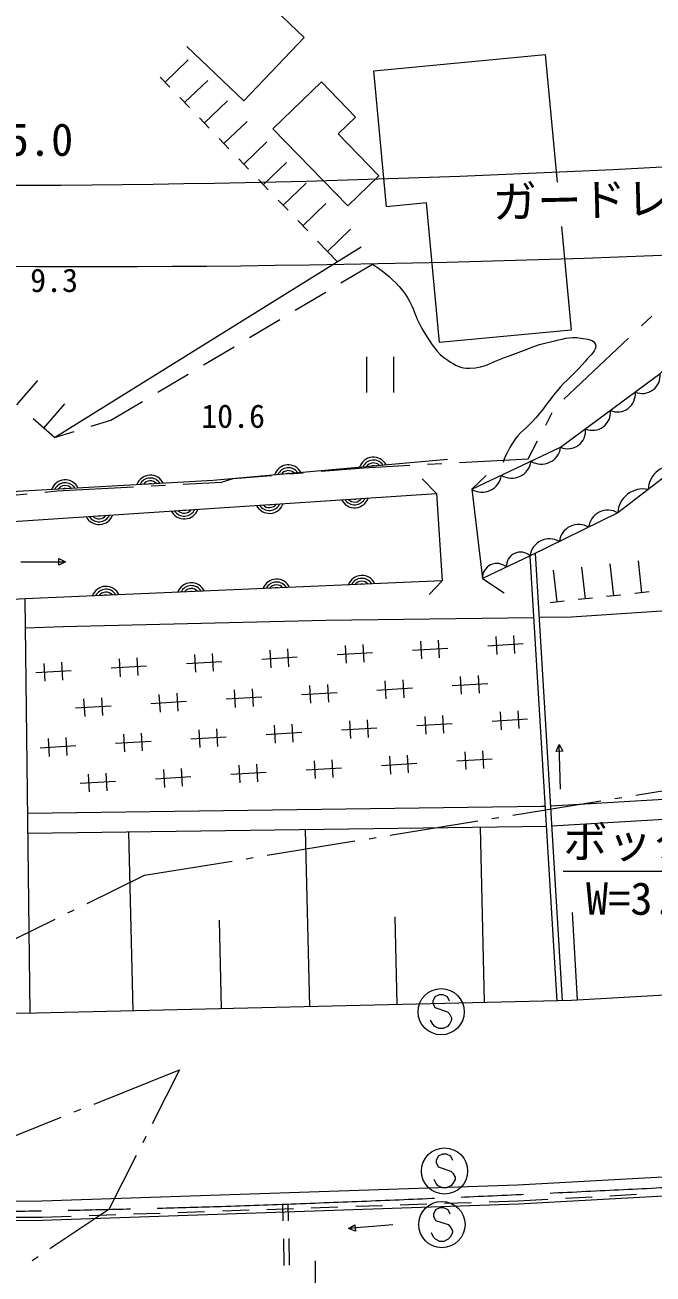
# Model space of a CAD drawing. Units: millimetres, scale not verified. Extents: x 40000 to 680000, y 20000 to 380000.
# Drawn here: x 286238 to 321550, y 273897 to 344149 of the extents above; entities that cross this region are included whole.
import ezdxf
from ezdxf.enums import TextEntityAlignment as Align

# ---------------------------------------------------------------- set-up
doc = ezdxf.new("R2010")
doc.units = ezdxf.units.MM
doc.header["$LTSCALE"] = 1000
doc.linetypes.add('CHAIN', pattern=[18.5, 12, -1.5, 3.5, -1.5])
for name, color, linetype, lineweight in [('M-BGD', 7, 'Continuous', 13), ('M-BMK', 2, 'CHAIN', 13), ('M-BMK-ROW', 30, 'Continuous', 13), ('M-STR-HTXT', 7, 'Continuous', 13), ('M-STR-STRC', 7, 'Continuous', 13)]:
    doc.layers.add(name, color=color, linetype=linetype, lineweight=lineweight)
doc.styles.add('ＭＳ ゴシック', font='')
doc.styles.get('ＭＳ ゴシック').set_extended_font_data('MS Gothic')

msp = doc.modelspace()

# ---------------------------------------------------------------- linework, layer by layer
at = {"layer": 'M-BGD'}
for p, q in [((301939, 343441), (299932, 345356)), ((295329, 342941), (298539, 339878)), ((298539, 339878), (301939, 343441)), ((294112, 340936), (295411, 342182)), ((305844, 341578), (315494, 342484)), ((315494, 342484), (316168, 335305)), ((306562, 333926), (305844, 341578)), ((294383, 340654), (293841, 341219)), ((295213, 339788), (296512, 341034)), ((302907, 340955), (300179, 338312)), ((304830, 338970), (302907, 340955)), ((295490, 339499), (294936, 340077)), ((296321, 338633), (297620, 339879)), ((296598, 338345), (296044, 338922)), ((297428, 337479), (298727, 338725)), ((303847, 338018), (304830, 338970)), ((300179, 338312), (304385, 333971)), ((306130, 335662), (303847, 338018)), ((297705, 337190), (297152, 337767)), ((298536, 336324), (299835, 337570)), ((298813, 336035), (298259, 336613)), ((299643, 335169), (300943, 336415)), ((299920, 334880), (299367, 335458)), ((300751, 334014), (302050, 335260)), ((304385, 333971), (306130, 335662)), ((301028, 333726), (300474, 334303)), ((301859, 332860), (303158, 334106)), ((308812, 334137), (306562, 333926)), ((309548, 326293), (308812, 334137)), ((302135, 332571), (301582, 333148)), ((303243, 331416), (304542, 332662)), ((316402, 332810), (316948, 326987)), ((287899, 320956), (305149, 331680)), ((303797, 330839), (302689, 331994)), ((304004, 329641), (305783, 330704)), ((301429, 328103), (303146, 329128)), ((298853, 326564), (300570, 327590)), ((316948, 326987), (309548, 326293)), ((296278, 325026), (297995, 326052)), ((305449, 325482), (305449, 323482)), ((306949, 325482), (306949, 323482)), ((285785, 322793), (286966, 324152)), ((293702, 323488), (295419, 324513)), ((287295, 321481), (288476, 322840)), ((291065, 321913), (292844, 322975)), ((287899, 320956), (286691, 322006)), ((289961, 321579), (291065, 321913)), ((287899, 320956), (289003, 321290)), ((288133, 314145), (288508, 313957)), ((288133, 313770), (288133, 314145)), ((316164, 289250), (314642, 314291)), ((316464, 289268), (314934, 314434)), ((286008, 313963), (288508, 313957)), ((288508, 313957), (288133, 313770)), ((316157, 311696), (315962, 313485)), ((317748, 311869), (317553, 313659)), ((319338, 312042), (319143, 313832)), ((320929, 312216), (320734, 314005)), ((319736, 312086), (318941, 311999)), ((321326, 312259), (320531, 312172)), ((286525, 288581), (286252, 311881)), ((316555, 311739), (315759, 311653)), ((318145, 311913), (317350, 311826)), ((310539, 310740), (310537, 310772)), ((304311, 308247), (304252, 309245)), ((305310, 308306), (305251, 309304)), ((308547, 308497), (308488, 309496)), ((309545, 308556), (309486, 309555)), ((314250, 309335), (312253, 309217)), ((312782, 308748), (312723, 309746)), ((313780, 308807), (313721, 309805)), ((291606, 307495), (291547, 308493)), ((292604, 307554), (292545, 308553)), ((295841, 307746), (295782, 308744)), ((296839, 307805), (296780, 308803)), ((301544, 308584), (299548, 308466)), ((300076, 307996), (300017, 308994)), ((301075, 308055), (301015, 309054)), ((305779, 308834), (303783, 308716)), ((310015, 309085), (308018, 308967)), ((288838, 307832), (286842, 307714)), ((287371, 307245), (287311, 308243)), ((288369, 307304), (288310, 308302)), ((293074, 308083), (291077, 307965)), ((297309, 308333), (295312, 308215)), ((302319, 306004), (302260, 307002)), ((303317, 306063), (303258, 307061)), ((306554, 306254), (306495, 307253)), ((307553, 306313), (307494, 307312)), ((312257, 307093), (310261, 306974)), ((310790, 306505), (310731, 307503)), ((311788, 306564), (311729, 307562)), ((290612, 305311), (290553, 306310)), ((293849, 305503), (293790, 306501)), ((294847, 305562), (294788, 306560)), ((299552, 306341), (297555, 306223)), ((298084, 305753), (298025, 306752)), ((299082, 305812), (299023, 306811)), ((303787, 306592), (301790, 306473)), ((308022, 306842), (306026, 306724)), ((291081, 305840), (289085, 305722)), ((289613, 305252), (289554, 306251)), ((295317, 306091), (293320, 305972)), ((304562, 304012), (304503, 305010)), ((305560, 304071), (305501, 305069)), ((308797, 304262), (308738, 305260)), ((309796, 304321), (309736, 305319)), ((314500, 305100), (312504, 304982)), ((313032, 304513), (312973, 305511)), ((314031, 304572), (313972, 305570)), ((291856, 303260), (291797, 304258)), ((292855, 303319), (292796, 304317)), ((296092, 303510), (296032, 304509)), ((297090, 303570), (297031, 304568)), ((301795, 304349), (299798, 304231)), ((300327, 303761), (300268, 304759)), ((301325, 303820), (301266, 304818)), ((306030, 304599), (304033, 304481)), ((310265, 304850), (308269, 304732)), ((289089, 303597), (287092, 303479)), ((287621, 303009), (287562, 304008)), ((288619, 303068), (288560, 304067)), ((293324, 303848), (291328, 303730)), ((297559, 304098), (295563, 303980)), ((316102, 303293), (316279, 303673)), ((316350, 301174), (316279, 303673)), ((316279, 303673), (316477, 303304)), ((303568, 301828), (303509, 302826)), ((306805, 302019), (306746, 303017)), ((307803, 302078), (307744, 303076)), ((312508, 302857), (310511, 302739)), ((311040, 302270), (310981, 303268)), ((312038, 302329), (311979, 303327)), ((316477, 303304), (316102, 303293)), ((294099, 301268), (294040, 302266)), ((295097, 301327), (295038, 302325)), ((299802, 302106), (297806, 301988)), ((298334, 301518), (298275, 302516)), ((299333, 301577), (299274, 302575)), ((304038, 302356), (302041, 302238)), ((302570, 301769), (302511, 302767)), ((308273, 302607), (306276, 302489)), ((291332, 301605), (289335, 301487)), ((289864, 301017), (289805, 302015)), ((290862, 301076), (290803, 302074)), ((295567, 301855), (293571, 301737)), ((320583, 300832), (325506, 301635)), ((332382, 301200), (315798, 300219)), ((319399, 300638), (319793, 300703)), ((313674, 299704), (318609, 300509)), ((332478, 300064), (315867, 299081)), ((288811, 299828), (288811, 299832)), ((306766, 298576), (311700, 299382)), ((312490, 299511), (312885, 299575)), ((292322, 288714), (292085, 298745)), ((302252, 288949), (302018, 298879)), ((312084, 289181), (311851, 299013)), ((299857, 297449), (304792, 298254)), ((305581, 298383), (305976, 298447)), ((298673, 297255), (299068, 297320)), ((292960, 296323), (297883, 297126)), ((289727, 294739), (292960, 296323)), ((288649, 294211), (289008, 294387)), ((283441, 291659), (287931, 293859)), ((297287, 288831), (297170, 293797)), ((307168, 289065), (307052, 293981)), ((317308, 289316), (317025, 294228)), ((290121, 283457), (294931, 285383)), ((294931, 285383), (293398, 282350)), ((289007, 283011), (289378, 283160)), ((283454, 280787), (288264, 282713)), ((293037, 281636), (292856, 281279)), ((292495, 280566), (290962, 277533)), ((316631, 278163), (318129, 278245)), ((319127, 278300), (320625, 278383)), ((290962, 277533), (287637, 275306)), ((297339, 277448), (298838, 277499)), ((299838, 277533), (301337, 277585)), ((300759, 276880), (300736, 277823)), ((301059, 276888), (301036, 277830)), ((302336, 277619), (303835, 277670)), ((304835, 277704), (306334, 277755)), ((307333, 277789), (308832, 277840)), ((309832, 277874), (311331, 277926)), ((312330, 277960), (313970, 278016)), ((313970, 278016), (315632, 278107)), ((285575, 277090), (287204, 277102)), ((287204, 277102), (288844, 277158)), ((289844, 277192), (291343, 277243)), ((292342, 277278), (293841, 277329)), ((294841, 277363), (296340, 277414)), ((304430, 276453), (304788, 276672)), ((306921, 276667), (304430, 276453)), ((304820, 276298), (304430, 276453)), ((304788, 276672), (304820, 276298)), ((300819, 274381), (300783, 275881)), ((301119, 274388), (301083, 275888)), ((286972, 274861), (286639, 274638)), ((302548, 274632), (302549, 272132))]:
    msp.add_line(p, q, dxfattribs=at)
for points in [[(311358, 318037), (316356, 320396), (321948, 324540), (325598, 328058)], [(325398, 321739), (322977, 319336), (319570, 316702), (314642, 314291), (311966, 313015)], [(309990, 319717), (296827, 318529), (280128, 317598), (265445, 317165), (253100, 317218), (244724, 317326), (235764, 317438), (225935, 317810)], [(308565, 318624), (309383, 317797), (309692, 312880), (308968, 312113)], [(312167, 318802), (311358, 318037), (311966, 313015), (313178, 312203)], [(267866, 315552), (285829, 316246), (309383, 317797)], [(309692, 312880), (286252, 311881), (269039, 310941), (268004, 310969)], [(315153, 310833), (316970, 310857), (325962, 311455), (331405, 312760)], [(286271, 310236), (288379, 310312), (303155, 310675), (314852, 310829)], [(73564, 300756), (90163, 297028), (102242, 294532), (127541, 289882), (155837, 285594), (168993, 283925), (199562, 280835), (227478, 278968), (253703, 278037), (267948, 277865), (287186, 278005), (313930, 278918), (343196, 280534), (378298, 283217), (417698, 287202), (456899, 291519), (475782, 293337), (496774, 295187), (522235, 297190), (539996, 298431), (555299, 299079), (563797, 299249)], [(315498, 300201), (315273, 300188), (286394, 299796)], [(563821, 298150), (555333, 297979), (540058, 297333), (522317, 296093), (496865, 294091), (475883, 292242), (457011, 290425), (417814, 286108), (378395, 282121), (343268, 279436), (313979, 277819), (287208, 276905), (267946, 276765), (253677, 276937), (227421, 277869), (199470, 279739), (168868, 282832), (155685, 284505), (127359, 288797), (102031, 293452), (89931, 295953), (73313, 299685)], [(315568, 299064), (315562, 299063), (286407, 298668)], [(173739, 294014), (204310, 290757), (239855, 288702), (263733, 288283), (286887, 288585), (316970, 289297), (334364, 290301), (345047, 290686)]]:
    msp.add_lwpolyline(points, dxfattribs=at)
for centre, radius, start, end in [((320947, 324429), 1007, 246.7618, 6.31669), ((319549, 323393), 1007, 246.7618, 6.31669), ((318152, 322357), 1007, 246.7618, 6.31669), ((316754, 321321), 1007, 246.7618, 6.31669), ((315268, 320544), 1099, 238.28623, 352.25407), ((305827, 319028), 812, 27.77655, 162.53682), ((305827, 319028), 650, 33.89234, 156.42103), ((301046, 318596), 812, 27.77655, 162.53682), ((301046, 318596), 650, 33.89234, 156.42103), ((301046, 318596), 488, 45.02503, 145.28834), ((305827, 319028), 488, 45.02503, 145.28834), ((305827, 319028), 325, 79.21432, 111.09905), ((313602, 319758), 1099, 238.28623, 352.25407), ((322681, 317958), 1409, 77.88268, 177.5302), ((288495, 317752), 812, 25.81338, 160.57365), ((288495, 317752), 650, 31.92916, 154.45786), ((293287, 318019), 812, 25.81338, 160.57365), ((293287, 318019), 650, 31.92916, 154.45786), ((293287, 318019), 488, 43.06185, 143.32517), ((293287, 318019), 325, 77.25114, 109.13588), ((301046, 318596), 325, 79.21432, 111.09905), ((311936, 318971), 1099, 238.28623, 352.25407), ((288495, 317752), 488, 43.06185, 143.32517), ((288495, 317752), 325, 77.25114, 109.13588), ((304770, 317806), 812, 206.38608, 341.14635), ((320978, 316642), 1409, 77.88268, 177.5302), ((295191, 317176), 812, 206.38608, 341.14635), ((295191, 317176), 650, 212.50187, 335.03056), ((295191, 317176), 488, 223.63455, 323.89787), ((295191, 317176), 325, 257.82384, 289.70858), ((299980, 317491), 812, 206.38608, 341.14635), ((299980, 317491), 650, 212.50187, 335.03056), ((299980, 317491), 488, 223.63455, 323.89787), ((299980, 317491), 325, 257.82384, 289.70858), ((304770, 317806), 650, 212.50187, 335.03056), ((304770, 317806), 488, 223.63455, 323.89787), ((304770, 317806), 325, 257.82384, 289.70858), ((319006, 315774), 1086, 58.72884, 173.40712), ((290401, 316861), 812, 206.38608, 341.14635), ((290401, 316861), 650, 212.50187, 335.03056), ((290401, 316861), 488, 223.63455, 323.89787), ((290401, 316861), 325, 257.82384, 289.70858), ((317364, 314970), 1086, 58.72884, 173.40712), ((315721, 314167), 1086, 58.72884, 173.40712), ((314102, 313702), 799, 47.49009, 183.51608), ((312764, 313064), 799, 47.49009, 183.51608), ((295588, 311966), 812, 25.05905, 159.81932), ((300383, 312170), 812, 25.05905, 159.81932), ((300383, 312170), 650, 31.17484, 153.70353), ((300383, 312170), 488, 42.30753, 142.57084), ((305179, 312375), 812, 25.05905, 159.81932), ((305179, 312375), 650, 31.17484, 153.70353), ((305179, 312375), 488, 42.30753, 142.57084), ((305179, 312375), 325, 76.49682, 108.38155), ((290792, 311762), 812, 25.05905, 159.81932), ((290792, 311762), 650, 31.17484, 153.70353), ((290792, 311762), 488, 42.30753, 142.57084), ((290792, 311762), 325, 76.49682, 108.38155), ((295588, 311966), 650, 31.17484, 153.70353), ((295588, 311966), 488, 42.30753, 142.57084), ((295588, 311966), 325, 76.49682, 108.38155), ((300383, 312170), 325, 76.49682, 108.38155)]:
    msp.add_arc(centre, radius, start, end, dxfattribs=at)
msp.add_open_spline([(305783, 330704), (306596, 330132), (306916, 329881), (307476, 329196), (308136, 328388), (308128, 327695), (308703, 326825), (309136, 326167), (309355, 325727), (310010, 325290), (310433, 325008), (310725, 324835), (311234, 324844), (312166, 324861), (312623, 325275), (313510, 325563), (314403, 325854), (314870, 326137), (315790, 326329), (316448, 326467), (316835, 326645), (317500, 326540), (317842, 326486), (318222, 326454), (318310, 326180), (318418, 325845), (318013, 325583), (317751, 325248), (317262, 324625), (316868, 324381), (316343, 323788), (315765, 323137), (315523, 322704), (314954, 322045), (314461, 321473), (314039, 321266), (313644, 320622), (313399, 320223), (313308, 320047), (313118, 319546)], degree=3, knots=[0, 0, 0, 0, 1, 1, 1, 2, 2, 2, 3, 3, 3, 4, 4, 4, 5, 5, 5, 6, 6, 6, 7, 7, 7, 8, 8, 8, 9, 9, 9, 10, 10, 10, 11, 11, 11, 12, 12, 12, 13, 13, 13, 13], dxfattribs=at)
at = {"layer": 'M-BMK'}
for centre, radius, start, end in [((271265, 1142911), 865602, 256.78872, 271.72199), ((244457, 1803112), 1526327, 271.98316, 277.04196)]:
    msp.add_arc(centre, radius, start, end, dxfattribs=at)
at = {"layer": 'M-BMK-ROW'}
for p, q in [((320895, 327222), (321476, 327772)), ((316536, 323099), (320169, 326535)), ((315515, 321646), (315886, 322355)), ((314525, 319754), (315051, 320760)), ((310666, 319543), (314525, 319754)), ((301088, 318900), (301885, 318966)), ((302882, 319049), (305274, 319248)), ((305274, 319248), (307870, 319390)), ((308868, 319445), (309667, 319488)), ((293337, 318220), (294136, 318262)), ((295135, 318315), (297291, 318430)), ((297291, 318430), (297936, 318638)), ((297936, 318638), (300092, 318817)), ((285556, 317704), (286352, 317778)), ((287348, 317871), (288056, 317938)), ((288056, 317938), (292339, 318166))]:
    msp.add_line(p, q, dxfattribs=at)
at = {"layer": 'M-STR-HTXT'}
msp.add_lwpolyline([(358922, 286642), (337747, 296539), (316497, 296539)], dxfattribs=at)
for centre, radius, start, end in [((289574, 1163239), 832675, 255.88187, 272.86392), ((283457, 1052092), 716962, 260.58894, 278.25064)]:
    msp.add_arc(centre, radius, start, end, dxfattribs=at)
at = {"layer": 'M-STR-STRC'}
for p, q in [((309281, 289479), (309163, 289242)), ((309518, 289597), (309281, 289479)), ((309754, 289597), (309518, 289597)), ((309990, 289479), (309754, 289597)), ((310109, 289242), (309990, 289479)), ((309163, 289242), (309163, 289124)), ((309163, 289124), (309281, 288888)), ((309281, 288888), (309990, 288651)), ((309163, 287942), (309045, 288179)), ((309990, 288651), (310109, 288533)), ((310109, 288533), (310227, 288297)), ((310227, 288179), (310109, 287942)), ((310227, 288297), (310227, 288179)), ((309281, 287824), (309163, 287942)), ((309518, 287706), (309281, 287824)), ((309754, 287706), (309518, 287706)), ((309990, 287824), (309754, 287706)), ((310109, 287942), (309990, 287824)), ((309474, 280518), (309356, 280282)), ((309710, 280636), (309474, 280518)), ((309947, 280636), (309710, 280636)), ((310183, 280518), (309947, 280636)), ((310301, 280282), (310183, 280518)), ((309356, 280282), (309356, 280164)), ((309356, 280164), (309474, 279927)), ((309474, 279927), (310183, 279691)), ((310183, 279691), (310301, 279573)), ((309356, 278982), (309238, 279218)), ((309474, 278864), (309356, 278982)), ((310301, 278982), (310183, 278864)), ((310301, 279573), (310419, 279336)), ((310419, 279218), (310301, 278982)), ((310419, 279336), (310419, 279218)), ((309710, 278745), (309474, 278864)), ((309947, 278745), (309710, 278745)), ((310183, 278864), (309947, 278745)), ((309324, 277505), (309206, 277269)), ((309561, 277623), (309324, 277505)), ((309797, 277623), (309561, 277623)), ((310033, 277505), (309797, 277623)), ((310152, 277269), (310033, 277505)), ((309206, 277269), (309206, 277151)), ((309206, 277151), (309324, 276914)), ((309324, 276914), (310033, 276678)), ((309206, 275969), (309088, 276205)), ((310033, 276678), (310152, 276560)), ((310152, 276560), (310270, 276323)), ((310270, 276205), (310152, 275969)), ((310270, 276323), (310270, 276205)), ((309324, 275851), (309206, 275969)), ((309561, 275732), (309324, 275851)), ((309797, 275732), (309561, 275732)), ((310033, 275851), (309797, 275732)), ((310152, 275969), (310033, 275851))]:
    msp.add_line(p, q, dxfattribs=at)
for centre in [(309636, 288651), (309828, 279691), (309679, 276678)]:
    msp.add_circle(centre, 1300, dxfattribs=at)

# ---------------------------------------------------------------- texts
at = {"layer": 'M-BGD', "style": 'ＭＳ ゴシック'}
for s, p in [('9.3', (286528, 328734)), ('10.6', (296143, 321093))]:
    msp.add_text(s, height=1320, dxfattribs=at).set_placement(p, align=Align.BOTTOM_LEFT)
at = {"layer": 'M-STR-HTXT', "style": 'ＭＳ ゴシック'}
for s, rotation, p in [('ガードレール\u3000L=225.0', 359.846, (275834, 336273)), ('ガードレール\u3000L=500.0', 1.384, (325677, 333034))]:
    msp.add_text(s, height=1833, rotation=rotation, dxfattribs=at).set_placement(p, align=Align.BOTTOM_CENTER)
msp.add_text('ボックス\u3000L=30.00', height=1833, dxfattribs=at).set_placement((316497, 296739), align=Align.BOTTOM_LEFT)
msp.add_text('W=3.00\u3000H=4.00', height=1833, dxfattribs=at).set_placement((326512, 293551), align=Align.BOTTOM_CENTER)

doc.saveas('drawing.dxf')
